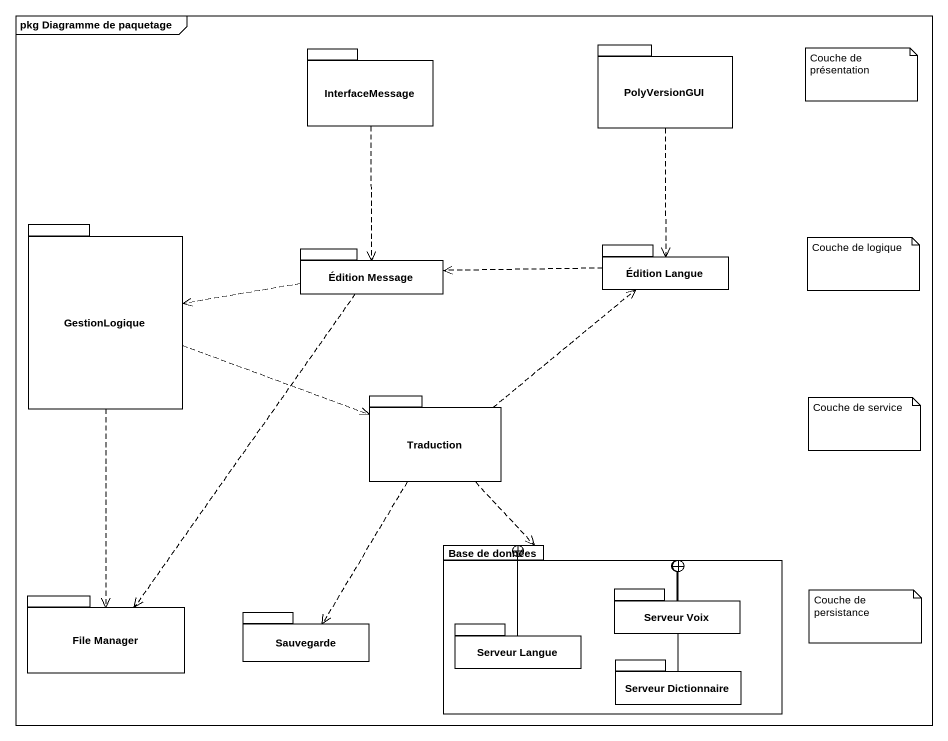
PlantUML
@startuml
mainframe pkg Diagramme de paquetage
package InterfaceMessage {
}
package PolyVersionGUI {
}
package GestionLogique {
}
package "Édition Message" as Édition_Message {
}
package "Édition Langue" as Édition_Langue {
}
package Traduction {
}
package "Base de données" as Base_de_données {
  package "Serveur Voix" as Serveur_Voix {
  }
  package "Serveur Langue" as Serveur_Langue {
  }
  package "Serveur Dictionnaire" as Serveur_Dictionnaire {
  }
}
package "File Manager" as File_Manager {
}
package Sauvegarde {
}
InterfaceMessage ..> Édition_Message
PolyVersionGUI ..> Édition_Langue
GestionLogique .right.> Traduction
GestionLogique ..> File_Manager
Édition_Message .left.> GestionLogique
Édition_Message ..> File_Manager
Édition_Langue .left.> Édition_Message
Traduction .up.> Édition_Langue
Traduction ..> Base_de_données
Traduction ..> Sauvegarde
Serveur_Voix -left-+ Base_de_données
Serveur_Langue -right-+ Base_de_données
Serveur_Dictionnaire -up-+ Base_de_données
note as N1
  Couche de présentation
end note
note as N2
  Couche de logique
end note
note as N3
  Couche de service
end note
note as N4
  Couche de persistance
end note
@enduml
